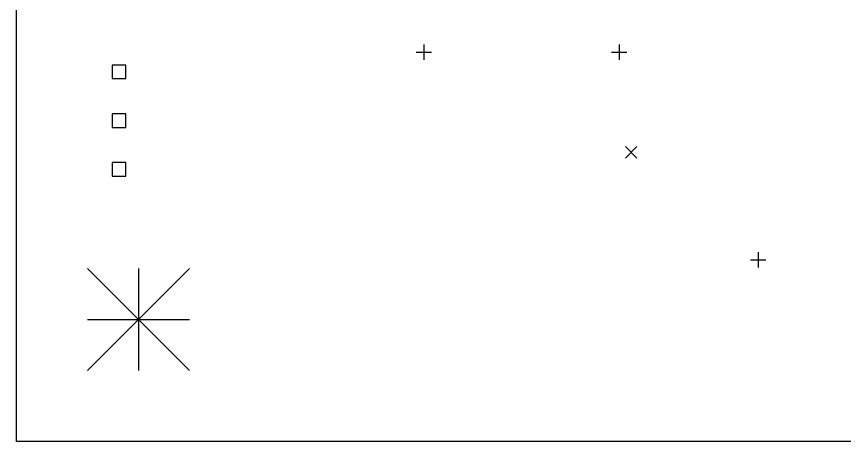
# Model space of a CAD drawing. Extents: x 175.8 to 266.7, y -178.9 to -84.9.
# Drawn here: x 177.8 to 220.91, y -155 to -132.89 of the extents above; entities that cross this region are included whole.
import ezdxf

# ---------------------------------------------------------------- set-up
doc = ezdxf.new("R2010")
doc.units = 0
doc.layers.add('BLACK', color=7, linetype='CONTINUOUS')

msp = doc.modelspace()

# ---------------------------------------------------------------- linework, layer by layer
at = {"layer": 'BLACK', "linetype": 'CONTINUOUS'}
for p, q in [((177.8, -155), (177.8, -84.886)), ((199.009, -134.347), (199.009, -135.147)), ((209.169, -134.347), (209.169, -135.147)), ((198.609, -134.747), (199.409, -134.747)), ((208.769, -134.747), (209.569, -134.747)), ((183.487557, -135.409443), (182.780443, -135.409443)), ((182.780443, -135.409443), (182.780443, -136.116557)), ((183.487557, -136.116557), (183.487557, -135.409443)), ((182.780443, -136.116557), (183.487557, -136.116557)), ((183.487557, -137.949443), (182.780443, -137.949443)), ((182.780443, -137.949443), (182.780443, -138.656557)), ((183.487557, -138.656557), (183.487557, -137.949443)), ((182.780443, -138.656557), (183.487557, -138.656557)), ((209.504, -139.654), (210.104, -140.254)), ((210.104, -139.654), (209.504, -140.254)), ((183.487557, -140.489443), (182.780443, -140.489443)), ((182.780443, -140.489443), (182.780443, -141.196557)), ((183.487557, -141.196557), (183.487557, -140.489443)), ((182.780443, -141.196557), (183.487557, -141.196557)), ((216.408, -145.142), (216.408, -145.942)), ((216.008, -145.542), (216.808, -145.542)), ((181.5, -146), (186.8, -151.3)), ((186.8, -146), (181.5, -151.3)), ((184.15, -146), (184.15, -151.3)), ((181.5, -148.65), (186.8, -148.65)), ((266.7, -155), (177.8, -155))]:
    msp.add_line(p, q, dxfattribs=at)

doc.saveas('drawing.dxf')
